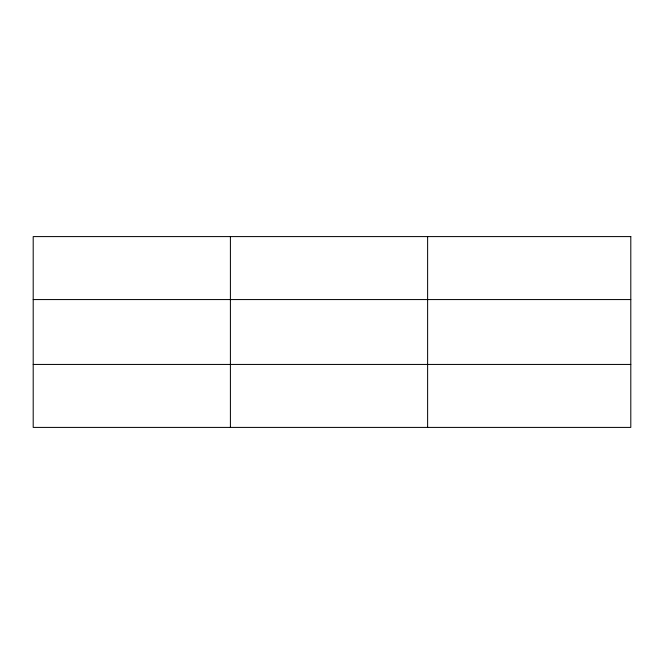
<?xml version="1.0" encoding="UTF-8"?>
<svg xmlns="http://www.w3.org/2000/svg" width="664" height="664" viewBox="0 0 664 664"><rect width="100%" height="100%" fill="white"/><g stroke="black" fill="none" stroke-linecap="round" stroke-linejoin="round"><path stroke-width="1" d="M230.408 236.591L230.408 427.409M427.616 236.591L427.616 427.409M33.2 299.564L630.8 299.564M33.2 364.436L630.8 364.436M630.8 236.591L630.8 427.409L33.2 427.409L33.2 236.591L630.8 236.591"/></g></svg>
